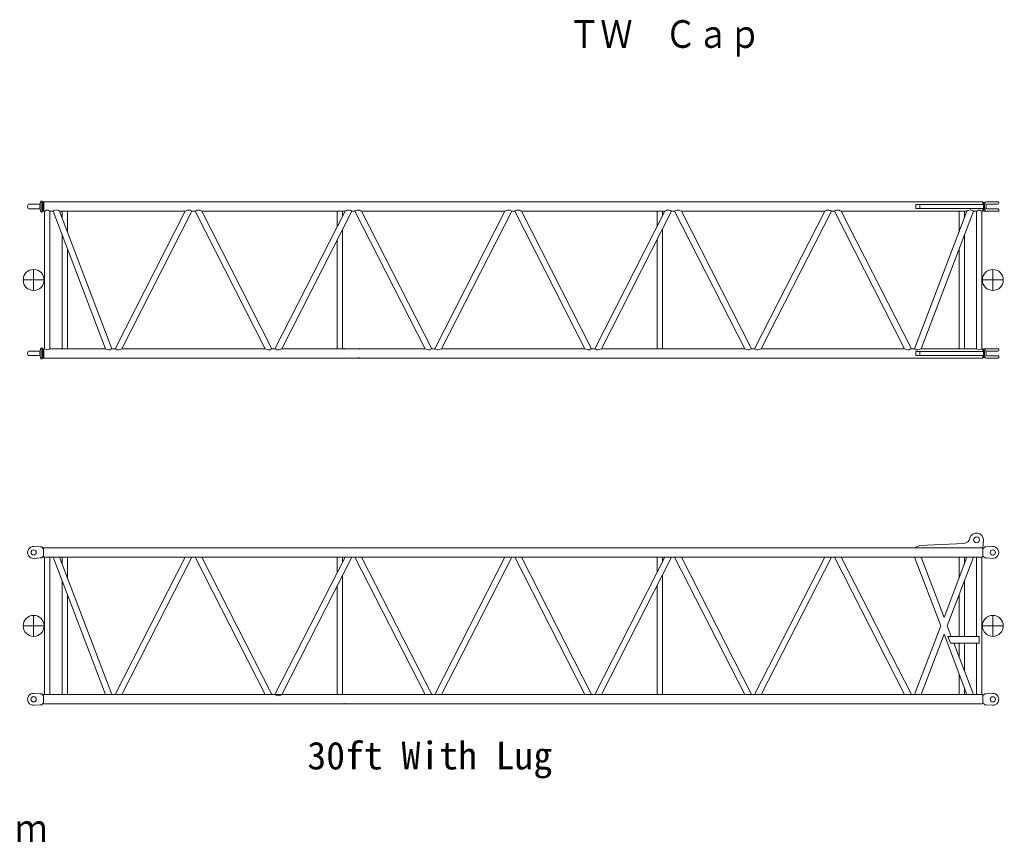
# Model space of a CAD drawing. Units: millimetres on the paper. Extents: x -420 to 420, y -297 to 297.
# Drawn here: x -209.7 to -53.4, y 14.5 to 145.3 of the extents above; entities that cross this region are included whole.
import ezdxf
from ezdxf.enums import TextEntityAlignment as Align

# ---------------------------------------------------------------- set-up
doc = ezdxf.new("R2010")
doc.units = ezdxf.units.MM
doc.linetypes.add('CHAIN1', pattern=[8, 5, -1, 1, -1])
doc.layers.add('0-0_0', color=7, linetype='Continuous', lineweight=18)
doc.styles.add('ＭＳ ゴシック', font='')
doc.styles.get('ＭＳ ゴシック').set_extended_font_data('MS Gothic')

msp = doc.modelspace()

# ---------------------------------------------------------------- linework, layer by layer
at = {"layer": '0-0_0'}
for p, q in [((-208.385, 115.577), (-208.359, 115.789)), ((-208.194, 115.935), (-206.472, 115.935)), ((-206.465, 115.577), (-206.335, 116.314)), ((-206.402, 115.935), (-206.402, 115.218)), ((-206.171, 116.452), (-206.123, 116.452)), ((-206.123, 116.452), (-205.993, 116.227)), ((-206.123, 114.702), (-206.123, 116.452)), ((-205.983, 116.198), (-205.983, 114.943)), ((-205.964, 116.21), (-205.902, 116.21)), ((-205.84, 116.318), (-205.902, 116.21)), ((-205.902, 114.943), (-205.902, 116.21)), ((-205.84, 114.836), (-205.84, 116.318)), ((-56.63, 116.318), (-205.84, 116.318)), ((-67.285, 115.893), (-67.285, 115.26)), ((-56.535, 115.893), (-67.285, 115.893)), ((-66.618, 115.893), (-66.618, 115.26)), ((-56.631, 116.318), (-56.568, 116.21)), ((-56.63, 116.318), (-56.63, 115.893)), ((-56.568, 116.21), (-56.506, 116.21)), ((-56.568, 115.893), (-56.568, 116.21)), ((-56.535, 115.893), (-56.535, 115.26)), ((-56.487, 114.937), (-56.487, 116.217)), ((-56.442, 116.289), (-56.477, 116.227)), ((-56.442, 116.289), (-56.068, 116.318)), ((-54.168, 116.318), (-56.068, 116.318)), ((-56.068, 115.339), (-56.068, 115.814)), ((-54.252, 115.948), (-55.935, 115.948)), ((-54.085, 116.114), (-54.085, 116.235)), ((-208.385, 115.577), (-208.359, 115.365)), ((-208.194, 115.218), (-206.472, 115.218)), ((-206.472, 115.218), (-206.402, 115.218)), ((-206.465, 115.577), (-206.335, 114.839)), ((-206.171, 114.702), (-206.123, 114.702)), ((-205.993, 114.927), (-206.123, 114.702)), ((-205.902, 114.943), (-205.964, 114.943)), ((-205.84, 114.836), (-205.902, 114.943)), ((-205.692, 114.836), (-205.84, 114.836)), ((-205.692, 114.836), (-205.692, 92.984)), ((-204.345, 114.836), (-204.845, 114.836)), ((-204.845, 114.836), (-204.845, 92.984)), ((-204.345, 114.836), (-196.028, 92.984)), ((-183.353, 114.836), (-203.325, 114.836)), ((-203.325, 114.836), (-195.008, 92.984)), ((-202.908, 114.836), (-202.908, 113.741)), ((-202.062, 114.836), (-202.062, 111.517)), ((-194.487, 92.984), (-183.353, 114.836)), ((-193.417, 92.984), (-182.283, 114.836)), ((-181.787, 114.836), (-182.283, 114.836)), ((-181.787, 114.836), (-170.653, 92.984)), ((-180.717, 114.836), (-169.583, 92.984)), ((-157.953, 114.836), (-180.717, 114.836)), ((-169.087, 92.984), (-157.953, 114.836)), ((-168.017, 92.984), (-156.883, 114.836)), ((-159.192, 114.836), (-159.192, 112.405)), ((-158.345, 114.836), (-158.345, 114.067)), ((-156.387, 114.836), (-156.883, 114.836)), ((-156.387, 114.836), (-145.253, 92.984)), ((-155.317, 114.836), (-144.183, 92.984)), ((-132.553, 114.836), (-155.317, 114.836)), ((-143.687, 92.984), (-132.553, 114.836)), ((-142.617, 92.984), (-131.483, 114.836)), ((-130.987, 114.836), (-131.483, 114.836)), ((-130.987, 114.836), (-119.853, 92.984)), ((-129.917, 114.836), (-118.784, 92.984)), ((-107.153, 114.836), (-129.917, 114.836)), ((-118.287, 92.984), (-107.153, 114.836)), ((-117.217, 92.984), (-106.084, 114.836)), ((-108.392, 112.405), (-108.392, 114.836)), ((-107.545, 114.067), (-107.545, 114.836)), ((-105.587, 114.836), (-106.084, 114.836)), ((-105.587, 114.836), (-94.454, 92.984)), ((-104.517, 114.836), (-93.384, 92.984)), ((-81.754, 114.836), (-104.517, 114.836)), ((-92.887, 92.984), (-81.754, 114.836)), ((-91.817, 92.984), (-80.684, 114.836)), ((-80.187, 114.836), (-80.684, 114.836)), ((-80.187, 114.836), (-69.054, 92.984)), ((-59.145, 114.836), (-79.117, 114.836)), ((-79.117, 114.836), (-67.984, 92.984)), ((-59.145, 114.836), (-67.462, 92.984)), ((-56.535, 115.26), (-67.285, 115.26)), ((-58.125, 114.836), (-66.442, 92.984)), ((-60.408, 114.836), (-60.408, 111.517)), ((-59.562, 114.836), (-59.562, 113.741)), ((-58.125, 114.836), (-57.625, 114.836)), ((-57.625, 114.836), (-57.625, 92.984)), ((-56.778, 114.836), (-56.778, 92.984)), ((-56.778, 114.836), (-56.631, 114.836)), ((-56.63, 115.26), (-56.63, 114.836)), ((-56.63, 114.836), (-56.568, 114.943)), ((-56.568, 114.943), (-56.568, 115.26)), ((-56.568, 114.943), (-56.506, 114.943)), ((-56.442, 114.865), (-56.477, 114.927)), ((-56.068, 114.835), (-56.442, 114.865)), ((-54.168, 114.835), (-56.068, 114.835)), ((-54.252, 115.206), (-55.935, 115.206)), ((-54.085, 114.918), (-54.085, 115.039)), ((-202.908, 111.061), (-202.908, 92.984)), ((-158.345, 111.967), (-158.345, 92.984)), ((-107.545, 92.984), (-107.545, 111.967)), ((-59.562, 111.061), (-59.562, 92.984)), ((-159.192, 110.305), (-159.192, 92.984)), ((-108.392, 92.984), (-108.392, 110.305)), ((-202.062, 108.836), (-202.062, 92.984)), ((-60.408, 108.836), (-60.408, 92.984)), ((-208.385, 92.243), (-208.359, 92.455)), ((-208.385, 92.243), (-208.359, 92.031)), ((-208.194, 92.602), (-206.472, 92.602)), ((-206.465, 92.243), (-206.335, 92.981)), ((-206.465, 92.243), (-206.335, 91.506)), ((-206.402, 92.602), (-206.402, 91.885)), ((-206.171, 93.118), (-206.123, 93.118)), ((-206.123, 91.368), (-206.123, 93.118)), ((-206.123, 93.118), (-205.993, 92.893)), ((-205.983, 92.865), (-205.983, 91.61)), ((-205.964, 92.877), (-205.902, 92.877)), ((-205.84, 92.984), (-205.902, 92.877)), ((-205.902, 91.61), (-205.902, 92.877)), ((-205.84, 91.503), (-205.84, 92.984)), ((-205.692, 92.984), (-205.84, 92.984)), ((-204.845, 92.984), (-196.028, 92.984)), ((-194.487, 92.984), (-195.008, 92.984)), ((-170.653, 92.984), (-193.416, 92.984)), ((-169.062, 92.984), (-169.584, 92.984)), ((-145.253, 92.984), (-168.042, 92.984)), ((-143.687, 92.984), (-144.183, 92.984)), ((-119.853, 92.984), (-142.617, 92.984)), ((-118.287, 92.984), (-118.784, 92.984)), ((-94.454, 92.984), (-117.217, 92.984)), ((-92.887, 92.984), (-93.384, 92.984)), ((-69.054, 92.984), (-91.817, 92.984)), ((-67.462, 92.984), (-67.984, 92.984)), ((-67.285, 92.56), (-67.285, 91.927)), ((-56.535, 92.56), (-67.285, 92.56)), ((-66.618, 92.56), (-66.618, 91.927)), ((-57.625, 92.984), (-66.442, 92.984)), ((-56.778, 92.984), (-56.631, 92.984)), ((-56.63, 92.984), (-56.568, 92.877)), ((-56.63, 92.984), (-56.63, 92.56)), ((-56.568, 92.877), (-56.506, 92.877)), ((-56.568, 92.56), (-56.568, 92.877)), ((-56.535, 92.56), (-56.535, 91.927)), ((-56.487, 91.604), (-56.487, 92.883)), ((-56.442, 92.955), (-56.477, 92.893)), ((-56.442, 92.955), (-56.068, 92.985)), ((-54.168, 92.985), (-56.068, 92.985)), ((-56.068, 92.006), (-56.068, 92.481)), ((-54.252, 92.614), (-55.935, 92.614)), ((-54.085, 92.781), (-54.085, 92.902)), ((-208.194, 91.885), (-206.472, 91.885)), ((-206.472, 91.885), (-206.402, 91.885)), ((-206.171, 91.368), (-206.123, 91.368)), ((-205.993, 91.593), (-206.123, 91.368)), ((-205.902, 91.61), (-205.964, 91.61)), ((-205.84, 91.503), (-205.902, 91.61)), ((-56.63, 91.503), (-205.84, 91.503)), ((-56.535, 91.927), (-67.285, 91.927)), ((-56.63, 91.927), (-56.63, 91.503)), ((-56.63, 91.503), (-56.568, 91.61)), ((-56.568, 91.61), (-56.568, 91.927)), ((-56.568, 91.61), (-56.506, 91.61)), ((-56.442, 91.531), (-56.477, 91.593)), ((-56.068, 91.502), (-56.442, 91.531)), ((-54.168, 91.502), (-56.068, 91.502)), ((-54.252, 91.873), (-55.935, 91.873)), ((-54.085, 91.585), (-54.085, 91.706)), ((-56.614, 61.351), (-56.537, 62.549)), ((-207.364, 61.558), (-206.402, 61.486)), ((-206.402, 61.486), (-206.123, 61.486)), ((-206.123, 61.486), (-205.993, 61.261)), ((-205.964, 61.244), (-205.918, 61.244)), ((-205.918, 61.244), (-205.856, 61.351)), ((-205.856, 61.351), (-205.856, 59.87)), ((-205.856, 61.351), (-205.856, 59.87)), ((-205.856, 61.351), (-56.614, 61.351)), ((-67.285, 61.451), (-66.618, 61.701)), ((-67.285, 61.451), (-67.285, 61.351)), ((-66.618, 61.701), (-59.66, 62.042)), ((-56.614, 61.351), (-56.614, 59.87)), ((-56.552, 61.244), (-56.614, 61.351)), ((-56.552, 61.244), (-56.506, 61.244)), ((-56.477, 61.261), (-56.347, 61.486)), ((-56.347, 61.486), (-56.068, 61.486)), ((-55.106, 61.558), (-56.068, 61.486)), ((-207.364, 59.663), (-206.402, 59.736)), ((-206.402, 59.736), (-206.123, 59.736)), ((-205.993, 59.961), (-206.123, 59.736)), ((-205.918, 59.977), (-205.964, 59.977)), ((-205.918, 59.977), (-205.856, 59.87)), ((-56.614, 59.87), (-205.856, 59.87)), ((-205.692, 59.87), (-205.692, 38.018)), ((-204.845, 59.87), (-204.845, 38.018)), ((-204.345, 59.87), (-196.028, 38.018)), ((-203.325, 59.87), (-195.008, 38.018)), ((-202.908, 59.87), (-202.908, 58.775)), ((-202.062, 59.87), (-202.062, 56.55)), ((-183.353, 59.87), (-194.487, 38.018)), ((-182.283, 59.87), (-193.417, 38.018)), ((-170.653, 38.018), (-181.787, 59.87)), ((-169.583, 38.018), (-180.717, 59.87)), ((-157.953, 59.87), (-169.087, 38.018)), ((-156.883, 59.87), (-168.017, 38.018)), ((-159.192, 59.87), (-159.192, 57.439)), ((-158.345, 59.87), (-158.345, 59.101)), ((-145.253, 38.018), (-156.387, 59.87)), ((-144.183, 38.018), (-155.317, 59.87)), ((-132.554, 59.87), (-143.687, 38.018)), ((-131.484, 59.87), (-142.617, 38.018)), ((-119.854, 38.018), (-130.987, 59.87)), ((-118.784, 38.018), (-129.917, 59.87)), ((-107.154, 59.87), (-118.287, 38.018)), ((-106.084, 59.87), (-117.217, 38.018)), ((-108.392, 57.439), (-108.392, 59.87)), ((-107.545, 59.101), (-107.545, 59.87)), ((-94.454, 38.018), (-105.587, 59.87)), ((-93.384, 38.018), (-104.517, 59.87)), ((-81.754, 59.87), (-92.887, 38.018)), ((-80.684, 59.87), (-91.817, 38.018)), ((-69.054, 38.018), (-80.187, 59.87)), ((-67.984, 38.018), (-79.117, 59.87)), ((-63.303, 48.944), (-67.462, 59.87)), ((-62.793, 50.284), (-66.442, 59.87)), ((-59.145, 59.87), (-62.793, 50.284)), ((-58.125, 59.87), (-62.283, 48.944)), ((-60.408, 59.87), (-60.408, 56.55)), ((-59.562, 59.87), (-59.562, 58.775)), ((-57.625, 59.87), (-57.625, 47.277)), ((-56.778, 59.87), (-56.778, 38.018)), ((-56.552, 59.977), (-56.614, 59.87)), ((-56.552, 59.977), (-56.506, 59.977)), ((-56.347, 59.736), (-56.477, 59.961)), ((-56.347, 59.736), (-56.068, 59.736)), ((-55.106, 59.663), (-56.068, 59.736)), ((-158.345, 57.001), (-158.345, 38.018)), ((-107.545, 38.018), (-107.545, 57.001)), ((-202.908, 56.095), (-202.908, 38.018)), ((-159.192, 55.339), (-159.192, 38.018)), ((-108.392, 38.018), (-108.392, 55.339)), ((-59.562, 56.095), (-59.562, 47.277)), ((-202.062, 53.87), (-202.062, 38.018)), ((-60.408, 53.87), (-60.408, 47.277)), ((-63.303, 48.944), (-67.462, 38.018)), ((-61.649, 47.277), (-62.283, 48.944)), ((-62.793, 47.604), (-66.442, 38.018)), ((-59.145, 38.018), (-62.793, 47.604)), ((-61.747, 46.194), (-62.159, 47.277)), ((-62.159, 47.277), (-57.202, 47.277)), ((-57.202, 47.277), (-57.202, 46.194)), ((-61.747, 46.194), (-57.202, 46.194)), ((-58.125, 38.018), (-61.237, 46.194)), ((-60.408, 46.194), (-60.408, 44.018)), ((-59.562, 46.194), (-59.562, 41.793)), ((-57.625, 46.194), (-57.625, 38.018)), ((-60.408, 41.337), (-60.408, 38.018)), ((-59.562, 39.113), (-59.562, 38.018)), ((-207.364, 38.225), (-206.402, 38.152)), ((-206.402, 38.152), (-206.123, 38.152)), ((-206.123, 38.152), (-205.993, 37.927)), ((-205.964, 37.911), (-205.918, 37.911)), ((-205.918, 37.911), (-205.856, 38.018)), ((-56.614, 38.018), (-205.856, 38.018)), ((-205.856, 38.018), (-205.856, 36.536)), ((-56.614, 38.018), (-56.614, 36.536)), ((-56.552, 37.911), (-56.614, 38.018)), ((-56.552, 37.911), (-56.506, 37.911)), ((-56.477, 37.927), (-56.347, 38.152)), ((-56.347, 38.152), (-56.068, 38.152)), ((-55.106, 38.225), (-56.068, 38.152)), ((-207.364, 36.33), (-206.402, 36.402)), ((-206.402, 36.402), (-206.123, 36.402)), ((-205.993, 36.627), (-206.123, 36.402)), ((-205.918, 36.644), (-205.964, 36.644)), ((-205.918, 36.644), (-205.856, 36.536)), ((-205.856, 36.536), (-56.614, 36.536)), ((-56.552, 36.644), (-56.614, 36.536)), ((-56.552, 36.644), (-56.506, 36.644)), ((-56.347, 36.402), (-56.477, 36.627)), ((-56.347, 36.402), (-56.068, 36.402)), ((-55.106, 36.33), (-56.068, 36.402))]:
    msp.add_line(p, q, dxfattribs=at)
at = {"layer": '0-0_0', "linetype": 'CHAIN1'}
for p, q in [((-207.435, 105.577), (-207.435, 102.243)), ((-55.035, 105.577), (-55.035, 102.243)), ((-209.102, 103.91), (-205.768, 103.91)), ((-56.702, 103.91), (-53.368, 103.91)), ((-207.435, 50.611), (-207.435, 47.277)), ((-55.035, 50.611), (-55.035, 47.277)), ((-209.102, 48.944), (-205.768, 48.944)), ((-56.702, 48.944), (-53.368, 48.944))]:
    msp.add_line(p, q, dxfattribs=at)
at = {"layer": '0-0_0'}
for centre, radius in [((-207.435, 103.91), 1.667), ((-55.035, 103.91), 1.667), ((-57.618, 62.618), 0.475), ((-207.435, 60.611), 0.417), ((-55.035, 60.611), 0.417), ((-207.435, 48.944), 1.667), ((-55.035, 48.944), 1.667), ((-207.435, 37.277), 0.425), ((-55.035, 37.277), 0.417)]:
    msp.add_circle(centre, radius, dxfattribs=at)
for centre, radius, start, end in [((-208.194, 115.768), 0.167, 90.00026, 173), ((-206.472, 116.018), 0.0833, 270.00138, 350.00024), ((-206.171, 116.285), 0.167, 89.99873, 169.99975), ((-205.964, 116.243), 0.0333, 210.00183, 270.00362), ((-56.506, 116.243), 0.0333, 270.00051, 330.00024), ((-54.215, 115.586), 2.132, 176.90667, 180.25187), ((-55.242, 115.642), 1.103, 170.45206, 176.91499), ((-55.409, 115.662), 0.936, 162.34553, 169.96578), ((-60.162, 117.183), 4.054, 342.23615, 343.99492), ((-56.367, 116.214), 0.127, 347.77983, 43.74114), ((-56.841, 116.23), 0.6, 343.95944, 355.85139), ((-55.935, 115.814), 0.133, 90.00004, 180.00002), ((-54.252, 116.114), 0.167, 269.99996, 359.99996), ((-54.168, 116.235), 0.0833, 359.99996, 89.99998), ((-208.194, 115.385), 0.167, 187.00005, 270.00035), ((-206.472, 115.135), 0.0833, 9.99967, 89.99807), ((-206.171, 114.868), 0.167, 189.99982, 269.99876), ((-205.964, 114.91), 0.0333, 89.99638, 149.99817), ((-205.18, 114.2), 0.817, 107.12392, 128.79428), ((-205.268, 114.482), 0.521, 73.00185, 106.99845), ((-205.357, 114.2), 0.817, 51.20576, 72.87627), ((-203.732, 114.186), 0.894, 109.05154, 133.30846), ((-203.85, 114.474), 0.582, 70.1119, 107.3475), ((-203.987, 114.054), 1.024, 49.75938, 70.92191), ((-182.734, 113.843), 1.17, 103.39216, 121.96022), ((-182.806, 114.169), 0.837, 77.77837, 103.74154), ((-182.871, 113.959), 1.055, 56.18215, 76.76774), ((-181.199, 113.959), 1.055, 103.2317, 123.8179), ((-181.264, 114.169), 0.837, 76.25835, 102.22099), ((-181.336, 113.843), 1.17, 58.03978, 76.60773), ((-157.334, 113.843), 1.17, 103.39216, 121.96022), ((-157.406, 114.169), 0.837, 77.77837, 103.74154), ((-157.471, 113.959), 1.055, 56.18215, 76.76774), ((-155.799, 113.959), 1.055, 103.2317, 123.8179), ((-155.864, 114.169), 0.837, 76.25835, 102.22099), ((-155.936, 113.843), 1.17, 58.03978, 76.60773), ((-131.934, 113.843), 1.17, 103.39216, 121.96022), ((-132.006, 114.169), 0.837, 77.77837, 103.74154), ((-132.071, 113.959), 1.055, 56.18215, 76.76774), ((-130.4, 113.959), 1.055, 103.2317, 123.8179), ((-130.464, 114.169), 0.837, 76.25835, 102.22099), ((-130.536, 113.843), 1.17, 58.03978, 76.60773), ((-106.534, 113.843), 1.17, 103.39216, 121.96022), ((-106.606, 114.169), 0.837, 77.77837, 103.74154), ((-106.671, 113.959), 1.055, 56.18215, 76.76774), ((-105, 113.959), 1.055, 103.2317, 123.8179), ((-105.064, 114.169), 0.837, 76.25835, 102.22099), ((-105.136, 113.843), 1.17, 58.03978, 76.60773), ((-81.134, 113.843), 1.17, 103.39216, 121.96022), ((-81.206, 114.169), 0.837, 77.77837, 103.74154), ((-81.271, 113.959), 1.055, 56.18215, 76.76774), ((-79.6, 113.959), 1.055, 103.2317, 123.8179), ((-79.664, 114.169), 0.837, 76.25835, 102.22099), ((-79.736, 113.843), 1.17, 58.03978, 76.60773), ((-58.483, 114.054), 1.024, 109.07809, 130.24062), ((-58.62, 114.474), 0.582, 72.6525, 109.8881), ((-58.738, 114.186), 0.894, 46.69154, 70.94846), ((-57.114, 114.2), 0.817, 107.12373, 128.79424), ((-57.202, 114.482), 0.521, 73.00155, 106.99815), ((-57.29, 114.2), 0.817, 51.20572, 72.87608), ((-56.506, 114.91), 0.0333, 30.00129, 90.00255), ((-54.215, 115.567), 2.132, 179.74808, 183.09371), ((-55.242, 115.512), 1.103, 183.08538, 189.54816), ((-55.409, 115.492), 0.936, 190.03463, 197.65474), ((-60.161, 113.971), 4.054, 16.00511, 17.76394), ((-56.367, 114.94), 0.127, 316.25755, 12.22143), ((-56.841, 114.923), 0.6, 4.14942, 16.0408), ((-55.935, 115.339), 0.133, 179.99998, 269.99997), ((-54.252, 115.039), 0.167, 359.99996, 89.99998), ((-54.168, 114.918), 0.0833, 269.99996, 359.99996), ((-208.194, 92.435), 0.167, 90.00026, 173), ((-206.472, 92.685), 0.0833, 270.00138, 350.00024), ((-206.171, 92.952), 0.167, 89.99873, 169.99975), ((-205.964, 92.91), 0.0333, 210.00183, 270.00362), ((-205.18, 93.621), 0.817, 231.20572, 252.87608), ((-205.268, 93.338), 0.521, 253.00155, 286.99815), ((-205.357, 93.621), 0.817, 287.12373, 308.79424), ((-195.434, 93.897), 1.09, 236.87938, 255.99154), ((-195.509, 93.578), 0.762, 255.67096, 283.01643), ((-195.577, 93.807), 1, 283.89258, 304.71099), ((-193.9, 93.862), 1.056, 236.19422, 256.77647), ((-193.964, 93.653), 0.838, 257.78842, 283.73396), ((-194.036, 93.978), 1.171, 283.38462, 301.94581), ((-170.034, 93.976), 1.169, 238.02495, 256.59968), ((-170.106, 93.651), 0.836, 256.25074, 282.23165), ((-170.171, 93.86), 1.054, 283.24075, 303.82995), ((-168.5, 93.862), 1.056, 236.19422, 256.77647), ((-168.493, 93.807), 1, 235.28903, 256.1071), ((-168.564, 93.653), 0.838, 257.78842, 283.73396), ((-168.561, 93.578), 0.762, 256.98296, 284.32901), ((-168.637, 93.897), 1.09, 284.00901, 303.12108), ((-168.636, 93.978), 1.171, 283.38462, 301.94581), ((-158.106, 92.91), 0.0333, 270.00051, 330.00024), ((-155.768, 92.902), 0.0833, 359.99996, 89.99998), ((-144.634, 93.976), 1.169, 238.02495, 256.59968), ((-144.706, 93.651), 0.836, 256.25074, 282.23165), ((-144.771, 93.86), 1.054, 283.24075, 303.82995), ((-143.1, 93.862), 1.056, 236.19422, 256.77647), ((-143.164, 93.653), 0.838, 257.78842, 283.73396), ((-143.236, 93.978), 1.171, 283.38462, 301.94581), ((-119.234, 93.976), 1.169, 238.02495, 256.59968), ((-119.306, 93.651), 0.836, 256.25074, 282.23165), ((-119.371, 93.86), 1.054, 283.24075, 303.82995), ((-117.7, 93.862), 1.056, 236.19422, 256.77647), ((-117.764, 93.653), 0.838, 257.78842, 283.73396), ((-117.836, 93.978), 1.171, 283.38462, 301.94581), ((-93.834, 93.976), 1.169, 238.02495, 256.59968), ((-93.906, 93.651), 0.836, 256.25074, 282.23165), ((-93.971, 93.86), 1.054, 283.24075, 303.82995), ((-92.3, 93.862), 1.056, 236.19422, 256.77647), ((-92.364, 93.653), 0.838, 257.78842, 283.73396), ((-92.436, 93.978), 1.171, 283.38462, 301.94581), ((-68.434, 93.976), 1.169, 238.02495, 256.59968), ((-68.506, 93.651), 0.836, 256.25074, 282.23165), ((-68.571, 93.86), 1.054, 283.24075, 303.82995), ((-66.899, 93.86), 1.054, 236.17005, 256.75925), ((-66.964, 93.651), 0.836, 257.76835, 283.74926), ((-67.036, 93.976), 1.169, 283.40032, 301.97505), ((-57.114, 93.621), 0.817, 231.20576, 252.87627), ((-57.202, 93.338), 0.521, 253.00185, 286.99845), ((-57.29, 93.621), 0.817, 287.12392, 308.79428), ((-56.506, 92.91), 0.0333, 270.00051, 330.00024), ((-54.215, 92.253), 2.132, 176.90667, 180.25187), ((-54.215, 92.234), 2.132, 179.74804, 183.0939), ((-55.242, 92.308), 1.103, 170.45206, 176.91499), ((-55.409, 92.328), 0.936, 162.34553, 169.96578), ((-60.162, 93.849), 4.054, 342.23615, 343.99492), ((-56.367, 92.881), 0.127, 347.77983, 43.74113), ((-56.841, 92.897), 0.6, 343.95943, 355.85139), ((-55.935, 92.481), 0.133, 90.00004, 180.00002), ((-54.252, 92.781), 0.167, 269.99996, 359.99996), ((-54.168, 92.902), 0.0833, 359.99996, 89.99998), ((-208.194, 92.052), 0.167, 187.00005, 270.00035), ((-206.472, 91.802), 0.0833, 9.99967, 89.99807), ((-206.171, 91.535), 0.167, 189.99982, 269.99876), ((-205.964, 91.577), 0.0333, 89.99638, 149.99817), ((-158.106, 91.577), 0.0333, 30.00129, 90.00255), ((-155.768, 91.585), 0.0833, 269.99996, 359.99996), ((-56.506, 91.577), 0.0333, 30.00129, 90.00255), ((-55.242, 92.178), 1.103, 183.08563, 189.54887), ((-55.409, 92.158), 0.936, 190.03538, 197.65494), ((-60.16, 90.638), 4.053, 16.00471, 17.76413), ((-56.367, 91.606), 0.127, 316.25871, 12.21991), ((-56.841, 91.59), 0.6, 4.1484, 16.04039), ((-55.935, 92.006), 0.133, 179.99998, 269.99997), ((-54.252, 91.706), 0.167, 359.99996, 89.99998), ((-54.168, 91.585), 0.0833, 269.99996, 359.99996), ((-59.712, 63.108), 1.067, 272.80982, 346.83626), ((-57.618, 62.618), 1.083, 356.34209, 166.83625), ((-207.435, 60.611), 0.95, 85.70112, 274.29936), ((-205.964, 61.277), 0.0333, 210.00183, 270.00362), ((-158.106, 61.277), 0.0333, 269.99472, 329.99735), ((-56.506, 61.277), 0.0333, 269.99472, 329.99735), ((-55.035, 60.611), 0.95, 265.70082, 94.29912), ((-205.964, 59.944), 0.0333, 89.99638, 149.99817), ((-158.106, 59.944), 0.0333, 29.9991, 89.99818), ((-56.506, 59.944), 0.0333, 29.9991, 89.99818), ((-207.435, 37.277), 0.95, 85.70112, 274.29936), ((-205.964, 37.944), 0.0333, 210.00183, 270.00362), ((-168.493, 38.84), 1, 235.28763, 256.10595), ((-168.561, 38.611), 0.762, 256.98188, 284.33032), ((-168.637, 38.931), 1.09, 284.0102, 303.12217), ((-158.106, 37.944), 0.0333, 269.99472, 329.99735), ((-56.506, 37.944), 0.0333, 269.99472, 329.99735), ((-55.035, 37.277), 0.95, 265.70082, 94.29912), ((-205.964, 36.611), 0.0333, 89.99638, 149.99817), ((-158.106, 36.611), 0.0333, 29.9991, 89.99818), ((-56.506, 36.611), 0.0333, 29.9991, 89.99818)]:
    msp.add_arc(centre, radius, start, end, dxfattribs=at)

# ---------------------------------------------------------------- texts
at = {"layer": '0-0_0', "style": 'ＭＳ ゴシック', "width": 0.85}
for s, p in [('ＴＷ\u3000Ｃａｐ', (-122.492, 139.476)), ('Ｉｎｓｅｒｔ\u3000Ｂｏｏｍ', (-261.367, 13.3))]:
    msp.add_text(s, height=4.399, dxfattribs=at).set_placement(p, align=Align.BOTTOM_LEFT)
at = {"layer": '0-0_0', "style": 'ＭＳ ゴシック'}
msp.add_text('30ft With Lug', height=4.399, dxfattribs=at).set_placement((-163.945, 24.815), align=Align.BOTTOM_LEFT)

doc.saveas('drawing.dxf')
